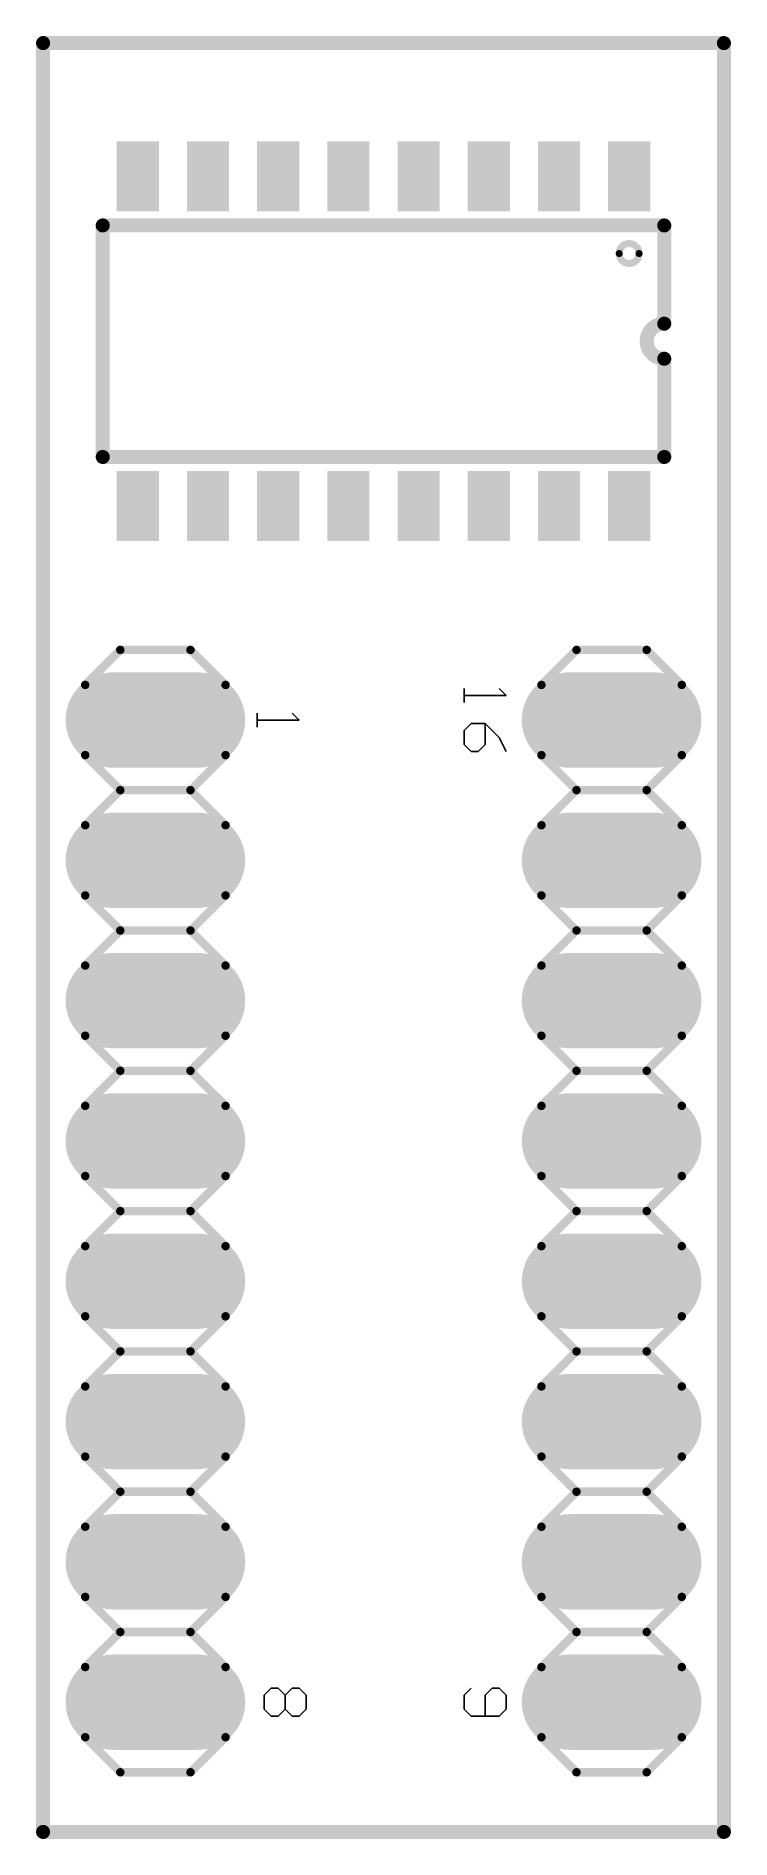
# Model space of a CAD drawing. Header units: millimetres. Extents: x 49.99 to 50.49, y 49.99 to 51.28.
import ezdxf

# ---------------------------------------------------------------- set-up
doc = ezdxf.new("R2010")
doc.units = ezdxf.units.MM
doc.header["$MEASUREMENT"] = 0
for name, color, linetype in [('BottomLayer', 5, 'Continuous'), ('BottomSolder', 6, 'Continuous'), ('Mechanical16', 56, 'Continuous'), ('MultiLayer', 9, 'Continuous'), ('PadHoleLayer', 156, 'Continuous'), ('TopLayer', 1, 'Continuous'), ('TopOverlay', 2, 'Continuous'), ('TopSolder', 216, 'Continuous')]:
    doc.layers.add(name, color=color, linetype=linetype)

msp = doc.modelspace()

# ---------------------------------------------------------------- linework, layer by layer
at = {"layer": 'BottomLayer', "const_width": 0.06}
for points in [[(50.11, 50.7925), (50.05, 50.7925)], [(50.435, 50.7925), (50.375, 50.7925)], [(50.11, 50.6925), (50.05, 50.6925)], [(50.435, 50.6925), (50.375, 50.6925)], [(50.11, 50.5925), (50.05, 50.5925)], [(50.435, 50.5925), (50.375, 50.5925)], [(50.11, 50.4925), (50.05, 50.4925)], [(50.435, 50.4925), (50.375, 50.4925)], [(50.11, 50.3925), (50.05, 50.3925)], [(50.435, 50.3925), (50.375, 50.3925)], [(50.11, 50.2925), (50.05, 50.2925)], [(50.435, 50.2925), (50.375, 50.2925)], [(50.11, 50.1925), (50.05, 50.1925)], [(50.435, 50.1925), (50.375, 50.1925)], [(50.11, 50.0925), (50.05, 50.0925)], [(50.435, 50.0925), (50.375, 50.0925)]]:
    msp.add_lwpolyline(points, dxfattribs=at)
at = {"layer": 'BottomLayer', "const_width": 0.03}
for points in [[(50.035, 50.7925, 1), (50.065, 50.7925, 1)], [(50.095, 50.7925, 1), (50.125, 50.7925, 1)], [(50.36, 50.7925, 1), (50.39, 50.7925, 1)], [(50.42, 50.7925, 1), (50.45, 50.7925, 1)], [(50.035, 50.6925, 1), (50.065, 50.6925, 1)], [(50.095, 50.6925, 1), (50.125, 50.6925, 1)], [(50.36, 50.6925, 1), (50.39, 50.6925, 1)], [(50.42, 50.6925, 1), (50.45, 50.6925, 1)], [(50.035, 50.5925, 1), (50.065, 50.5925, 1)], [(50.095, 50.5925, 1), (50.125, 50.5925, 1)], [(50.36, 50.5925, 1), (50.39, 50.5925, 1)], [(50.42, 50.5925, 1), (50.45, 50.5925, 1)], [(50.035, 50.4925, 1), (50.065, 50.4925, 1)], [(50.095, 50.4925, 1), (50.125, 50.4925, 1)], [(50.36, 50.4925, 1), (50.39, 50.4925, 1)], [(50.42, 50.4925, 1), (50.45, 50.4925, 1)], [(50.035, 50.3925, 1), (50.065, 50.3925, 1)], [(50.095, 50.3925, 1), (50.125, 50.3925, 1)], [(50.36, 50.3925, 1), (50.39, 50.3925, 1)], [(50.42, 50.3925, 1), (50.45, 50.3925, 1)], [(50.035, 50.2925, 1), (50.065, 50.2925, 1)], [(50.095, 50.2925, 1), (50.125, 50.2925, 1)], [(50.36, 50.2925, 1), (50.39, 50.2925, 1)], [(50.42, 50.2925, 1), (50.45, 50.2925, 1)], [(50.035, 50.1925, 1), (50.065, 50.1925, 1)], [(50.095, 50.1925, 1), (50.125, 50.1925, 1)], [(50.36, 50.1925, 1), (50.39, 50.1925, 1)], [(50.42, 50.1925, 1), (50.45, 50.1925, 1)], [(50.035, 50.0925, 1), (50.065, 50.0925, 1)], [(50.095, 50.0925, 1), (50.125, 50.0925, 1)], [(50.36, 50.0925, 1), (50.39, 50.0925, 1)], [(50.42, 50.0925, 1), (50.45, 50.0925, 1)]]:
    msp.add_lwpolyline(points, format="xyb", close=True, dxfattribs=at)
at = {"layer": 'BottomSolder', "const_width": 0.068}
for points in [[(50.11, 50.7925), (50.05, 50.7925)], [(50.435, 50.7925), (50.375, 50.7925)], [(50.11, 50.6925), (50.05, 50.6925)], [(50.435, 50.6925), (50.375, 50.6925)], [(50.11, 50.5925), (50.05, 50.5925)], [(50.435, 50.5925), (50.375, 50.5925)], [(50.11, 50.4925), (50.05, 50.4925)], [(50.435, 50.4925), (50.375, 50.4925)], [(50.11, 50.3925), (50.05, 50.3925)], [(50.435, 50.3925), (50.375, 50.3925)], [(50.11, 50.2925), (50.05, 50.2925)], [(50.435, 50.2925), (50.375, 50.2925)], [(50.11, 50.1925), (50.05, 50.1925)], [(50.435, 50.1925), (50.375, 50.1925)], [(50.11, 50.0925), (50.05, 50.0925)], [(50.435, 50.0925), (50.375, 50.0925)]]:
    msp.add_lwpolyline(points, dxfattribs=at)
at = {"layer": 'BottomSolder', "const_width": 0.034}
for points in [[(50.033, 50.7925, 1), (50.067, 50.7925, 1)], [(50.093, 50.7925, 1), (50.127, 50.7925, 1)], [(50.358, 50.7925, 1), (50.392, 50.7925, 1)], [(50.418, 50.7925, 1), (50.452, 50.7925, 1)], [(50.033, 50.6925, 1), (50.067, 50.6925, 1)], [(50.093, 50.6925, 1), (50.127, 50.6925, 1)], [(50.358, 50.6925, 1), (50.392, 50.6925, 1)], [(50.418, 50.6925, 1), (50.452, 50.6925, 1)], [(50.033, 50.5925, 1), (50.067, 50.5925, 1)], [(50.093, 50.5925, 1), (50.127, 50.5925, 1)], [(50.358, 50.5925, 1), (50.392, 50.5925, 1)], [(50.418, 50.5925, 1), (50.452, 50.5925, 1)], [(50.033, 50.4925, 1), (50.067, 50.4925, 1)], [(50.093, 50.4925, 1), (50.127, 50.4925, 1)], [(50.358, 50.4925, 1), (50.392, 50.4925, 1)], [(50.418, 50.4925, 1), (50.452, 50.4925, 1)], [(50.033, 50.3925, 1), (50.067, 50.3925, 1)], [(50.093, 50.3925, 1), (50.127, 50.3925, 1)], [(50.358, 50.3925, 1), (50.392, 50.3925, 1)], [(50.418, 50.3925, 1), (50.452, 50.3925, 1)], [(50.033, 50.2925, 1), (50.067, 50.2925, 1)], [(50.093, 50.2925, 1), (50.127, 50.2925, 1)], [(50.358, 50.2925, 1), (50.392, 50.2925, 1)], [(50.418, 50.2925, 1), (50.452, 50.2925, 1)], [(50.033, 50.1925, 1), (50.067, 50.1925, 1)], [(50.093, 50.1925, 1), (50.127, 50.1925, 1)], [(50.358, 50.1925, 1), (50.392, 50.1925, 1)], [(50.418, 50.1925, 1), (50.452, 50.1925, 1)], [(50.033, 50.0925, 1), (50.067, 50.0925, 1)], [(50.093, 50.0925, 1), (50.127, 50.0925, 1)], [(50.358, 50.0925, 1), (50.392, 50.0925, 1)], [(50.418, 50.0925, 1), (50.452, 50.0925, 1)]]:
    msp.add_lwpolyline(points, format="xyb", close=True, dxfattribs=at)
at = {"layer": 'Mechanical16'}
for points in [[(50.07, 50.8025), (50.07, 50.7825), (50.09, 50.8025), (50.09, 50.7825)], [(50.395, 50.8025), (50.395, 50.7825), (50.415, 50.8025), (50.415, 50.7825)], [(50.07, 50.7025), (50.07, 50.6825), (50.09, 50.7025), (50.09, 50.6825)], [(50.395, 50.7025), (50.395, 50.6825), (50.415, 50.7025), (50.415, 50.6825)], [(50.07, 50.6025), (50.07, 50.5825), (50.09, 50.6025), (50.09, 50.5825)], [(50.395, 50.6025), (50.395, 50.5825), (50.415, 50.6025), (50.415, 50.5825)], [(50.07, 50.5025), (50.07, 50.4825), (50.09, 50.5025), (50.09, 50.4825)], [(50.395, 50.5025), (50.395, 50.4825), (50.415, 50.5025), (50.415, 50.4825)], [(50.07, 50.4025), (50.07, 50.3825), (50.09, 50.4025), (50.09, 50.3825)], [(50.395, 50.4025), (50.395, 50.3825), (50.415, 50.4025), (50.415, 50.3825)], [(50.07, 50.3025), (50.07, 50.2825), (50.09, 50.3025), (50.09, 50.2825)], [(50.395, 50.3025), (50.395, 50.2825), (50.415, 50.3025), (50.415, 50.2825)], [(50.07, 50.2025), (50.07, 50.1825), (50.09, 50.2025), (50.09, 50.1825)], [(50.395, 50.2025), (50.395, 50.1825), (50.415, 50.2025), (50.415, 50.1825)], [(50.07, 50.1025), (50.07, 50.0825), (50.09, 50.1025), (50.09, 50.0825)], [(50.395, 50.1025), (50.395, 50.0825), (50.415, 50.1025), (50.415, 50.0825)]]:
    msp.add_solid(points, dxfattribs=at)
at = {"layer": 'MultiLayer', "const_width": 0.06}
for points in [[(50.11, 50.7925), (50.05, 50.7925)], [(50.435, 50.7925), (50.375, 50.7925)], [(50.11, 50.6925), (50.05, 50.6925)], [(50.435, 50.6925), (50.375, 50.6925)], [(50.11, 50.5925), (50.05, 50.5925)], [(50.435, 50.5925), (50.375, 50.5925)], [(50.11, 50.4925), (50.05, 50.4925)], [(50.435, 50.4925), (50.375, 50.4925)], [(50.11, 50.3925), (50.05, 50.3925)], [(50.435, 50.3925), (50.375, 50.3925)], [(50.11, 50.2925), (50.05, 50.2925)], [(50.435, 50.2925), (50.375, 50.2925)], [(50.11, 50.1925), (50.05, 50.1925)], [(50.435, 50.1925), (50.375, 50.1925)], [(50.11, 50.0925), (50.05, 50.0925)], [(50.435, 50.0925), (50.375, 50.0925)]]:
    msp.add_lwpolyline(points, dxfattribs=at)
at = {"layer": 'MultiLayer', "const_width": 0.03}
for points in [[(50.035, 50.7925, 1), (50.065, 50.7925, 1)], [(50.095, 50.7925, 1), (50.125, 50.7925, 1)], [(50.36, 50.7925, 1), (50.39, 50.7925, 1)], [(50.42, 50.7925, 1), (50.45, 50.7925, 1)], [(50.035, 50.6925, 1), (50.065, 50.6925, 1)], [(50.095, 50.6925, 1), (50.125, 50.6925, 1)], [(50.36, 50.6925, 1), (50.39, 50.6925, 1)], [(50.42, 50.6925, 1), (50.45, 50.6925, 1)], [(50.035, 50.5925, 1), (50.065, 50.5925, 1)], [(50.095, 50.5925, 1), (50.125, 50.5925, 1)], [(50.36, 50.5925, 1), (50.39, 50.5925, 1)], [(50.42, 50.5925, 1), (50.45, 50.5925, 1)], [(50.035, 50.4925, 1), (50.065, 50.4925, 1)], [(50.095, 50.4925, 1), (50.125, 50.4925, 1)], [(50.36, 50.4925, 1), (50.39, 50.4925, 1)], [(50.42, 50.4925, 1), (50.45, 50.4925, 1)], [(50.035, 50.3925, 1), (50.065, 50.3925, 1)], [(50.095, 50.3925, 1), (50.125, 50.3925, 1)], [(50.36, 50.3925, 1), (50.39, 50.3925, 1)], [(50.42, 50.3925, 1), (50.45, 50.3925, 1)], [(50.035, 50.2925, 1), (50.065, 50.2925, 1)], [(50.095, 50.2925, 1), (50.125, 50.2925, 1)], [(50.36, 50.2925, 1), (50.39, 50.2925, 1)], [(50.42, 50.2925, 1), (50.45, 50.2925, 1)], [(50.035, 50.1925, 1), (50.065, 50.1925, 1)], [(50.095, 50.1925, 1), (50.125, 50.1925, 1)], [(50.36, 50.1925, 1), (50.39, 50.1925, 1)], [(50.42, 50.1925, 1), (50.45, 50.1925, 1)], [(50.035, 50.0925, 1), (50.065, 50.0925, 1)], [(50.095, 50.0925, 1), (50.125, 50.0925, 1)], [(50.36, 50.0925, 1), (50.39, 50.0925, 1)], [(50.42, 50.0925, 1), (50.45, 50.0925, 1)]]:
    msp.add_lwpolyline(points, format="xyb", close=True, dxfattribs=at)
at = {"layer": 'PadHoleLayer', "const_width": 0.02}
for points in [[(50.07, 50.7925, 1), (50.09, 50.7925, 1)], [(50.395, 50.7925, 1), (50.415, 50.7925, 1)], [(50.07, 50.6925, 1), (50.09, 50.6925, 1)], [(50.395, 50.6925, 1), (50.415, 50.6925, 1)], [(50.07, 50.5925, 1), (50.09, 50.5925, 1)], [(50.395, 50.5925, 1), (50.415, 50.5925, 1)], [(50.07, 50.4925, 1), (50.09, 50.4925, 1)], [(50.395, 50.4925, 1), (50.415, 50.4925, 1)], [(50.07, 50.3925, 1), (50.09, 50.3925, 1)], [(50.395, 50.3925, 1), (50.415, 50.3925, 1)], [(50.07, 50.2925, 1), (50.09, 50.2925, 1)], [(50.395, 50.2925, 1), (50.415, 50.2925, 1)], [(50.07, 50.1925, 1), (50.09, 50.1925, 1)], [(50.395, 50.1925, 1), (50.415, 50.1925, 1)], [(50.07, 50.0925, 1), (50.09, 50.0925, 1)], [(50.395, 50.0925, 1), (50.415, 50.0925, 1)]]:
    msp.add_lwpolyline(points, format="xyb", close=True, dxfattribs=at)
at = {"layer": 'TopLayer', "const_width": 0.06}
for points in [[(50.11, 50.7925), (50.05, 50.7925)], [(50.435, 50.7925), (50.375, 50.7925)], [(50.11, 50.6925), (50.05, 50.6925)], [(50.435, 50.6925), (50.375, 50.6925)], [(50.11, 50.5925), (50.05, 50.5925)], [(50.435, 50.5925), (50.375, 50.5925)], [(50.11, 50.4925), (50.05, 50.4925)], [(50.435, 50.4925), (50.375, 50.4925)], [(50.11, 50.3925), (50.05, 50.3925)], [(50.435, 50.3925), (50.375, 50.3925)], [(50.11, 50.2925), (50.05, 50.2925)], [(50.435, 50.2925), (50.375, 50.2925)], [(50.11, 50.1925), (50.05, 50.1925)], [(50.435, 50.1925), (50.375, 50.1925)], [(50.11, 50.0925), (50.05, 50.0925)], [(50.435, 50.0925), (50.375, 50.0925)]]:
    msp.add_lwpolyline(points, dxfattribs=at)
at = {"layer": 'TopLayer', "const_width": 0.03}
for points in [[(50.035, 50.7925, 1), (50.065, 50.7925, 1)], [(50.095, 50.7925, 1), (50.125, 50.7925, 1)], [(50.36, 50.7925, 1), (50.39, 50.7925, 1)], [(50.42, 50.7925, 1), (50.45, 50.7925, 1)], [(50.035, 50.6925, 1), (50.065, 50.6925, 1)], [(50.095, 50.6925, 1), (50.125, 50.6925, 1)], [(50.36, 50.6925, 1), (50.39, 50.6925, 1)], [(50.42, 50.6925, 1), (50.45, 50.6925, 1)], [(50.035, 50.5925, 1), (50.065, 50.5925, 1)], [(50.095, 50.5925, 1), (50.125, 50.5925, 1)], [(50.36, 50.5925, 1), (50.39, 50.5925, 1)], [(50.42, 50.5925, 1), (50.45, 50.5925, 1)], [(50.035, 50.4925, 1), (50.065, 50.4925, 1)], [(50.095, 50.4925, 1), (50.125, 50.4925, 1)], [(50.36, 50.4925, 1), (50.39, 50.4925, 1)], [(50.42, 50.4925, 1), (50.45, 50.4925, 1)], [(50.035, 50.3925, 1), (50.065, 50.3925, 1)], [(50.095, 50.3925, 1), (50.125, 50.3925, 1)], [(50.36, 50.3925, 1), (50.39, 50.3925, 1)], [(50.42, 50.3925, 1), (50.45, 50.3925, 1)], [(50.035, 50.2925, 1), (50.065, 50.2925, 1)], [(50.095, 50.2925, 1), (50.125, 50.2925, 1)], [(50.36, 50.2925, 1), (50.39, 50.2925, 1)], [(50.42, 50.2925, 1), (50.45, 50.2925, 1)], [(50.035, 50.1925, 1), (50.065, 50.1925, 1)], [(50.095, 50.1925, 1), (50.125, 50.1925, 1)], [(50.36, 50.1925, 1), (50.39, 50.1925, 1)], [(50.42, 50.1925, 1), (50.45, 50.1925, 1)], [(50.035, 50.0925, 1), (50.065, 50.0925, 1)], [(50.095, 50.0925, 1), (50.125, 50.0925, 1)], [(50.36, 50.0925, 1), (50.39, 50.0925, 1)], [(50.42, 50.0925, 1), (50.45, 50.0925, 1)]]:
    msp.add_lwpolyline(points, format="xyb", close=True, dxfattribs=at)
at = {"layer": 'TopOverlay'}
for p, q in [((50.3, 50.815), (50.3, 50.805)), ((50.3, 50.805), (50.3, 50.81)), ((50.3, 50.81), (50.33, 50.81)), ((50.33, 50.81), (50.325, 50.815)), ((50.1525, 50.7975), (50.1525, 50.7875)), ((50.1825, 50.7925), (50.1775, 50.7975)), ((50.1525, 50.7875), (50.1525, 50.7925)), ((50.1525, 50.7925), (50.1825, 50.7925)), ((50.305, 50.79), (50.3, 50.785)), ((50.3, 50.785), (50.3, 50.775)), ((50.315, 50.79), (50.305, 50.79)), ((50.325, 50.78), (50.315, 50.79)), ((50.315, 50.775), (50.315, 50.79)), ((50.3, 50.775), (50.305, 50.77)), ((50.31, 50.77), (50.315, 50.775)), ((50.33, 50.77), (50.325, 50.78)), ((50.305, 50.77), (50.31, 50.77)), ((50.1575, 50.0975), (50.1625, 50.1025)), ((50.1625, 50.1025), (50.1675, 50.1025)), ((50.1675, 50.1025), (50.1725, 50.0975)), ((50.1725, 50.0975), (50.1775, 50.1025)), ((50.1775, 50.1025), (50.1825, 50.1025)), ((50.1825, 50.1025), (50.1875, 50.0975)), ((50.305, 50.1025), (50.3, 50.0975)), ((50.32, 50.1025), (50.315, 50.0975)), ((50.325, 50.1025), (50.32, 50.1025)), ((50.33, 50.0975), (50.325, 50.1025)), ((50.1575, 50.0875), (50.1575, 50.0975)), ((50.1725, 50.0975), (50.1725, 50.0875)), ((50.1875, 50.0975), (50.1875, 50.0875)), ((50.3, 50.0975), (50.3, 50.0875)), ((50.315, 50.0975), (50.315, 50.0825)), ((50.33, 50.0875), (50.33, 50.0975)), ((50.1625, 50.0825), (50.1575, 50.0875)), ((50.1675, 50.0825), (50.1625, 50.0825)), ((50.1725, 50.0875), (50.1675, 50.0825)), ((50.1775, 50.0825), (50.1725, 50.0875)), ((50.1825, 50.0825), (50.1775, 50.0825)), ((50.1875, 50.0875), (50.1825, 50.0825)), ((50.3, 50.0875), (50.305, 50.0825)), ((50.305, 50.0825), (50.325, 50.0825)), ((50.325, 50.0825), (50.33, 50.0875))]:
    msp.add_line(p, q, dxfattribs=at)
for points, const_width in [([(50, 50), (50, 51.275)], 0.01), ([(50, 51.275), (50.485, 51.275)], 0.01), ([(50.485, 50), (50.485, 51.275)], 0.01), ([(50.0425, 51.145), (50.4425, 51.145)], 0.01), ([(50.0425, 50.98), (50.0425, 51.145)], 0.01), ([(50.4425, 51.075), (50.4425, 51.145)], 0.01), ([(50.4425, 50.98), (50.4425, 51.05)], 0.01), ([(50.0425, 50.98), (50.4425, 50.98)], 0.01), ([(50.03, 50.8175), (50.055, 50.8425)], 0.006), ([(50.055, 50.8425), (50.105, 50.8425)], 0.006), ([(50.105, 50.8425), (50.13, 50.8175)], 0.006), ([(50.355, 50.8175), (50.38, 50.8425)], 0.006), ([(50.38, 50.8425), (50.43, 50.8425)], 0.006), ([(50.43, 50.8425), (50.455, 50.8175)], 0.006), ([(50.03, 50.7675), (50.03, 50.8175)], 0.006), ([(50.13, 50.7675), (50.13, 50.8175)], 0.006), ([(50.355, 50.7675), (50.355, 50.8175)], 0.006), ([(50.455, 50.7675), (50.455, 50.8175)], 0.006), ([(50.03, 50.7675), (50.055, 50.7425)], 0.006), ([(50.105, 50.7425), (50.13, 50.7675)], 0.006), ([(50.355, 50.7675), (50.38, 50.7425)], 0.006), ([(50.43, 50.7425), (50.455, 50.7675)], 0.006), ([(50.03, 50.7175), (50.055, 50.7425)], 0.006), ([(50.055, 50.7425), (50.105, 50.7425)], 0.006), ([(50.105, 50.7425), (50.13, 50.7175)], 0.006), ([(50.355, 50.7175), (50.38, 50.7425)], 0.006), ([(50.38, 50.7425), (50.43, 50.7425)], 0.006), ([(50.43, 50.7425), (50.455, 50.7175)], 0.006), ([(50.03, 50.6675), (50.03, 50.7175)], 0.006), ([(50.13, 50.6675), (50.13, 50.7175)], 0.006), ([(50.355, 50.6675), (50.355, 50.7175)], 0.006), ([(50.455, 50.6675), (50.455, 50.7175)], 0.006), ([(50.03, 50.6675), (50.055, 50.6425)], 0.006), ([(50.105, 50.6425), (50.13, 50.6675)], 0.006), ([(50.355, 50.6675), (50.38, 50.6425)], 0.006), ([(50.43, 50.6425), (50.455, 50.6675)], 0.006), ([(50.03, 50.6175), (50.055, 50.6425)], 0.006), ([(50.055, 50.6425), (50.105, 50.6425)], 0.006), ([(50.105, 50.6425), (50.13, 50.6175)], 0.006), ([(50.355, 50.6175), (50.38, 50.6425)], 0.006), ([(50.38, 50.6425), (50.43, 50.6425)], 0.006), ([(50.43, 50.6425), (50.455, 50.6175)], 0.006), ([(50.03, 50.5675), (50.03, 50.6175)], 0.006), ([(50.13, 50.5675), (50.13, 50.6175)], 0.006), ([(50.355, 50.5675), (50.355, 50.6175)], 0.006), ([(50.455, 50.5675), (50.455, 50.6175)], 0.006), ([(50.03, 50.5675), (50.055, 50.5425)], 0.006), ([(50.105, 50.5425), (50.13, 50.5675)], 0.006), ([(50.355, 50.5675), (50.38, 50.5425)], 0.006), ([(50.43, 50.5425), (50.455, 50.5675)], 0.006), ([(50.03, 50.5175), (50.055, 50.5425)], 0.006), ([(50.055, 50.5425), (50.105, 50.5425)], 0.006), ([(50.105, 50.5425), (50.13, 50.5175)], 0.006), ([(50.355, 50.5175), (50.38, 50.5425)], 0.006), ([(50.38, 50.5425), (50.43, 50.5425)], 0.006), ([(50.43, 50.5425), (50.455, 50.5175)], 0.006), ([(50.03, 50.4675), (50.03, 50.5175)], 0.006), ([(50.13, 50.4675), (50.13, 50.5175)], 0.006), ([(50.355, 50.4675), (50.355, 50.5175)], 0.006), ([(50.455, 50.4675), (50.455, 50.5175)], 0.006), ([(50.03, 50.4675), (50.055, 50.4425)], 0.006), ([(50.105, 50.4425), (50.13, 50.4675)], 0.006), ([(50.355, 50.4675), (50.38, 50.4425)], 0.006), ([(50.43, 50.4425), (50.455, 50.4675)], 0.006), ([(50.03, 50.4175), (50.055, 50.4425)], 0.006), ([(50.055, 50.4425), (50.105, 50.4425)], 0.006), ([(50.105, 50.4425), (50.13, 50.4175)], 0.006), ([(50.355, 50.4175), (50.38, 50.4425)], 0.006), ([(50.38, 50.4425), (50.43, 50.4425)], 0.006), ([(50.43, 50.4425), (50.455, 50.4175)], 0.006), ([(50.03, 50.3675), (50.03, 50.4175)], 0.006), ([(50.13, 50.3675), (50.13, 50.4175)], 0.006), ([(50.355, 50.3675), (50.355, 50.4175)], 0.006), ([(50.455, 50.3675), (50.455, 50.4175)], 0.006), ([(50.03, 50.3675), (50.055, 50.3425)], 0.006), ([(50.105, 50.3425), (50.13, 50.3675)], 0.006), ([(50.355, 50.3675), (50.38, 50.3425)], 0.006), ([(50.43, 50.3425), (50.455, 50.3675)], 0.006), ([(50.03, 50.3175), (50.055, 50.3425)], 0.006), ([(50.055, 50.3425), (50.105, 50.3425)], 0.006), ([(50.105, 50.3425), (50.13, 50.3175)], 0.006), ([(50.355, 50.3175), (50.38, 50.3425)], 0.006), ([(50.38, 50.3425), (50.43, 50.3425)], 0.006), ([(50.43, 50.3425), (50.455, 50.3175)], 0.006), ([(50.03, 50.2675), (50.03, 50.3175)], 0.006), ([(50.13, 50.2675), (50.13, 50.3175)], 0.006), ([(50.355, 50.2675), (50.355, 50.3175)], 0.006), ([(50.455, 50.2675), (50.455, 50.3175)], 0.006), ([(50.03, 50.2675), (50.055, 50.2425)], 0.006), ([(50.105, 50.2425), (50.13, 50.2675)], 0.006), ([(50.355, 50.2675), (50.38, 50.2425)], 0.006), ([(50.43, 50.2425), (50.455, 50.2675)], 0.006), ([(50.03, 50.2175), (50.055, 50.2425)], 0.006), ([(50.055, 50.2425), (50.105, 50.2425)], 0.006), ([(50.105, 50.2425), (50.13, 50.2175)], 0.006), ([(50.355, 50.2175), (50.38, 50.2425)], 0.006), ([(50.38, 50.2425), (50.43, 50.2425)], 0.006), ([(50.43, 50.2425), (50.455, 50.2175)], 0.006), ([(50.03, 50.1675), (50.03, 50.2175)], 0.006), ([(50.13, 50.1675), (50.13, 50.2175)], 0.006), ([(50.355, 50.1675), (50.355, 50.2175)], 0.006), ([(50.455, 50.1675), (50.455, 50.2175)], 0.006), ([(50.03, 50.1675), (50.055, 50.1425)], 0.006), ([(50.105, 50.1425), (50.13, 50.1675)], 0.006), ([(50.355, 50.1675), (50.38, 50.1425)], 0.006), ([(50.43, 50.1425), (50.455, 50.1675)], 0.006), ([(50.03, 50.1175), (50.055, 50.1425)], 0.006), ([(50.055, 50.1425), (50.105, 50.1425)], 0.006), ([(50.105, 50.1425), (50.13, 50.1175)], 0.006), ([(50.355, 50.1175), (50.38, 50.1425)], 0.006), ([(50.38, 50.1425), (50.43, 50.1425)], 0.006), ([(50.43, 50.1425), (50.455, 50.1175)], 0.006), ([(50.03, 50.0675), (50.03, 50.1175)], 0.006), ([(50.13, 50.0675), (50.13, 50.1175)], 0.006), ([(50.355, 50.0675), (50.355, 50.1175)], 0.006), ([(50.455, 50.0675), (50.455, 50.1175)], 0.006), ([(50.03, 50.0675), (50.055, 50.0425)], 0.006), ([(50.105, 50.0425), (50.13, 50.0675)], 0.006), ([(50.355, 50.0675), (50.38, 50.0425)], 0.006), ([(50.43, 50.0425), (50.455, 50.0675)], 0.006), ([(50.055, 50.0425), (50.105, 50.0425)], 0.006), ([(50.38, 50.0425), (50.43, 50.0425)], 0.006), ([(50, 50), (50.485, 50)], 0.01)]:
    msp.add_lwpolyline(points, dxfattribs=dict(at, const_width=const_width))
for points, const_width in [([(49.9975, 51.275, 1), (50.0025, 51.275, 1)], 0.005), ([(49.9975, 51.275, 1), (50.0025, 51.275, 1)], 0.005), ([(50.4825, 51.275, 1), (50.4875, 51.275, 1)], 0.005), ([(50.4825, 51.275, 1), (50.4875, 51.275, 1)], 0.005), ([(50.04, 51.145, 1), (50.045, 51.145, 1)], 0.005), ([(50.04, 51.145, 1), (50.045, 51.145, 1)], 0.005), ([(50.44, 51.145, 1), (50.445, 51.145, 1)], 0.005), ([(50.44, 51.145, 1), (50.445, 51.145, 1)], 0.005), ([(50.4246, 51.125, 1), (50.4104, 51.125, 1)], 0.005), ([(50.4092, 51.125, 1), (50.4117, 51.125, 1)], 0.0025), ([(50.4233, 51.125, 1), (50.4258, 51.125, 1)], 0.0025), ([(50.44, 51.075, 1), (50.445, 51.075, 1)], 0.005), ([(50.44, 51.075, 1), (50.445, 51.075, 1)], 0.005), ([(50.44, 51.05, 1), (50.445, 51.05, 1)], 0.005), ([(50.44, 51.05, 1), (50.445, 51.05, 1)], 0.005), ([(50.04, 50.98, 1), (50.045, 50.98, 1)], 0.005), ([(50.04, 50.98, 1), (50.045, 50.98, 1)], 0.005), ([(50.44, 50.98, 1), (50.445, 50.98, 1)], 0.005), ([(50.44, 50.98, 1), (50.445, 50.98, 1)], 0.005), ([(50.0535, 50.8425, 1), (50.0565, 50.8425, 1)], 0.003), ([(50.0535, 50.8425, 1), (50.0565, 50.8425, 1)], 0.003), ([(50.1035, 50.8425, 1), (50.1065, 50.8425, 1)], 0.003), ([(50.1035, 50.8425, 1), (50.1065, 50.8425, 1)], 0.003), ([(50.3785, 50.8425, 1), (50.3815, 50.8425, 1)], 0.003), ([(50.3785, 50.8425, 1), (50.3815, 50.8425, 1)], 0.003), ([(50.4285, 50.8425, 1), (50.4315, 50.8425, 1)], 0.003), ([(50.4285, 50.8425, 1), (50.4315, 50.8425, 1)], 0.003), ([(50.0285, 50.8175, 1), (50.0315, 50.8175, 1)], 0.003), ([(50.0285, 50.8175, 1), (50.0315, 50.8175, 1)], 0.003), ([(50.1285, 50.8175, 1), (50.1315, 50.8175, 1)], 0.003), ([(50.1285, 50.8175, 1), (50.1315, 50.8175, 1)], 0.003), ([(50.3535, 50.8175, 1), (50.3565, 50.8175, 1)], 0.003), ([(50.3535, 50.8175, 1), (50.3565, 50.8175, 1)], 0.003), ([(50.4535, 50.8175, 1), (50.4565, 50.8175, 1)], 0.003), ([(50.4535, 50.8175, 1), (50.4565, 50.8175, 1)], 0.003), ([(50.0285, 50.7675, 1), (50.0315, 50.7675, 1)], 0.003), ([(50.0285, 50.7675, 1), (50.0315, 50.7675, 1)], 0.003), ([(50.1285, 50.7675, 1), (50.1315, 50.7675, 1)], 0.003), ([(50.1285, 50.7675, 1), (50.1315, 50.7675, 1)], 0.003), ([(50.3535, 50.7675, 1), (50.3565, 50.7675, 1)], 0.003), ([(50.3535, 50.7675, 1), (50.3565, 50.7675, 1)], 0.003), ([(50.4535, 50.7675, 1), (50.4565, 50.7675, 1)], 0.003), ([(50.4535, 50.7675, 1), (50.4565, 50.7675, 1)], 0.003), ([(50.0535, 50.7425, 1), (50.0565, 50.7425, 1)], 0.003), ([(50.0535, 50.7425, 1), (50.0565, 50.7425, 1)], 0.003), ([(50.0535, 50.7425, 1), (50.0565, 50.7425, 1)], 0.003), ([(50.1035, 50.7425, 1), (50.1065, 50.7425, 1)], 0.003), ([(50.1035, 50.7425, 1), (50.1065, 50.7425, 1)], 0.003), ([(50.1035, 50.7425, 1), (50.1065, 50.7425, 1)], 0.003), ([(50.3785, 50.7425, 1), (50.3815, 50.7425, 1)], 0.003), ([(50.3785, 50.7425, 1), (50.3815, 50.7425, 1)], 0.003), ([(50.3785, 50.7425, 1), (50.3815, 50.7425, 1)], 0.003), ([(50.4285, 50.7425, 1), (50.4315, 50.7425, 1)], 0.003), ([(50.4285, 50.7425, 1), (50.4315, 50.7425, 1)], 0.003), ([(50.4285, 50.7425, 1), (50.4315, 50.7425, 1)], 0.003), ([(50.0285, 50.7175, 1), (50.0315, 50.7175, 1)], 0.003), ([(50.0285, 50.7175, 1), (50.0315, 50.7175, 1)], 0.003), ([(50.1285, 50.7175, 1), (50.1315, 50.7175, 1)], 0.003), ([(50.1285, 50.7175, 1), (50.1315, 50.7175, 1)], 0.003), ([(50.3535, 50.7175, 1), (50.3565, 50.7175, 1)], 0.003), ([(50.3535, 50.7175, 1), (50.3565, 50.7175, 1)], 0.003), ([(50.4535, 50.7175, 1), (50.4565, 50.7175, 1)], 0.003), ([(50.4535, 50.7175, 1), (50.4565, 50.7175, 1)], 0.003), ([(50.0285, 50.6675, 1), (50.0315, 50.6675, 1)], 0.003), ([(50.0285, 50.6675, 1), (50.0315, 50.6675, 1)], 0.003), ([(50.1285, 50.6675, 1), (50.1315, 50.6675, 1)], 0.003), ([(50.1285, 50.6675, 1), (50.1315, 50.6675, 1)], 0.003), ([(50.3535, 50.6675, 1), (50.3565, 50.6675, 1)], 0.003), ([(50.3535, 50.6675, 1), (50.3565, 50.6675, 1)], 0.003), ([(50.4535, 50.6675, 1), (50.4565, 50.6675, 1)], 0.003), ([(50.4535, 50.6675, 1), (50.4565, 50.6675, 1)], 0.003), ([(50.0535, 50.6425, 1), (50.0565, 50.6425, 1)], 0.003), ([(50.0535, 50.6425, 1), (50.0565, 50.6425, 1)], 0.003), ([(50.0535, 50.6425, 1), (50.0565, 50.6425, 1)], 0.003), ([(50.1035, 50.6425, 1), (50.1065, 50.6425, 1)], 0.003), ([(50.1035, 50.6425, 1), (50.1065, 50.6425, 1)], 0.003), ([(50.1035, 50.6425, 1), (50.1065, 50.6425, 1)], 0.003), ([(50.3785, 50.6425, 1), (50.3815, 50.6425, 1)], 0.003), ([(50.3785, 50.6425, 1), (50.3815, 50.6425, 1)], 0.003), ([(50.3785, 50.6425, 1), (50.3815, 50.6425, 1)], 0.003), ([(50.4285, 50.6425, 1), (50.4315, 50.6425, 1)], 0.003), ([(50.4285, 50.6425, 1), (50.4315, 50.6425, 1)], 0.003), ([(50.4285, 50.6425, 1), (50.4315, 50.6425, 1)], 0.003), ([(50.0285, 50.6175, 1), (50.0315, 50.6175, 1)], 0.003), ([(50.0285, 50.6175, 1), (50.0315, 50.6175, 1)], 0.003), ([(50.1285, 50.6175, 1), (50.1315, 50.6175, 1)], 0.003), ([(50.1285, 50.6175, 1), (50.1315, 50.6175, 1)], 0.003), ([(50.3535, 50.6175, 1), (50.3565, 50.6175, 1)], 0.003), ([(50.3535, 50.6175, 1), (50.3565, 50.6175, 1)], 0.003), ([(50.4535, 50.6175, 1), (50.4565, 50.6175, 1)], 0.003), ([(50.4535, 50.6175, 1), (50.4565, 50.6175, 1)], 0.003), ([(50.0285, 50.5675, 1), (50.0315, 50.5675, 1)], 0.003), ([(50.0285, 50.5675, 1), (50.0315, 50.5675, 1)], 0.003), ([(50.1285, 50.5675, 1), (50.1315, 50.5675, 1)], 0.003), ([(50.1285, 50.5675, 1), (50.1315, 50.5675, 1)], 0.003), ([(50.3535, 50.5675, 1), (50.3565, 50.5675, 1)], 0.003), ([(50.3535, 50.5675, 1), (50.3565, 50.5675, 1)], 0.003), ([(50.4535, 50.5675, 1), (50.4565, 50.5675, 1)], 0.003), ([(50.4535, 50.5675, 1), (50.4565, 50.5675, 1)], 0.003), ([(50.0535, 50.5425, 1), (50.0565, 50.5425, 1)], 0.003), ([(50.0535, 50.5425, 1), (50.0565, 50.5425, 1)], 0.003), ([(50.0535, 50.5425, 1), (50.0565, 50.5425, 1)], 0.003), ([(50.1035, 50.5425, 1), (50.1065, 50.5425, 1)], 0.003), ([(50.1035, 50.5425, 1), (50.1065, 50.5425, 1)], 0.003), ([(50.1035, 50.5425, 1), (50.1065, 50.5425, 1)], 0.003), ([(50.3785, 50.5425, 1), (50.3815, 50.5425, 1)], 0.003), ([(50.3785, 50.5425, 1), (50.3815, 50.5425, 1)], 0.003), ([(50.3785, 50.5425, 1), (50.3815, 50.5425, 1)], 0.003), ([(50.4285, 50.5425, 1), (50.4315, 50.5425, 1)], 0.003), ([(50.4285, 50.5425, 1), (50.4315, 50.5425, 1)], 0.003), ([(50.4285, 50.5425, 1), (50.4315, 50.5425, 1)], 0.003), ([(50.0285, 50.5175, 1), (50.0315, 50.5175, 1)], 0.003), ([(50.0285, 50.5175, 1), (50.0315, 50.5175, 1)], 0.003), ([(50.1285, 50.5175, 1), (50.1315, 50.5175, 1)], 0.003), ([(50.1285, 50.5175, 1), (50.1315, 50.5175, 1)], 0.003), ([(50.3535, 50.5175, 1), (50.3565, 50.5175, 1)], 0.003), ([(50.3535, 50.5175, 1), (50.3565, 50.5175, 1)], 0.003), ([(50.4535, 50.5175, 1), (50.4565, 50.5175, 1)], 0.003), ([(50.4535, 50.5175, 1), (50.4565, 50.5175, 1)], 0.003), ([(50.0285, 50.4675, 1), (50.0315, 50.4675, 1)], 0.003), ([(50.0285, 50.4675, 1), (50.0315, 50.4675, 1)], 0.003), ([(50.1285, 50.4675, 1), (50.1315, 50.4675, 1)], 0.003), ([(50.1285, 50.4675, 1), (50.1315, 50.4675, 1)], 0.003), ([(50.3535, 50.4675, 1), (50.3565, 50.4675, 1)], 0.003), ([(50.3535, 50.4675, 1), (50.3565, 50.4675, 1)], 0.003), ([(50.4535, 50.4675, 1), (50.4565, 50.4675, 1)], 0.003), ([(50.4535, 50.4675, 1), (50.4565, 50.4675, 1)], 0.003), ([(50.0535, 50.4425, 1), (50.0565, 50.4425, 1)], 0.003), ([(50.0535, 50.4425, 1), (50.0565, 50.4425, 1)], 0.003), ([(50.0535, 50.4425, 1), (50.0565, 50.4425, 1)], 0.003), ([(50.1035, 50.4425, 1), (50.1065, 50.4425, 1)], 0.003), ([(50.1035, 50.4425, 1), (50.1065, 50.4425, 1)], 0.003), ([(50.1035, 50.4425, 1), (50.1065, 50.4425, 1)], 0.003), ([(50.3785, 50.4425, 1), (50.3815, 50.4425, 1)], 0.003), ([(50.3785, 50.4425, 1), (50.3815, 50.4425, 1)], 0.003), ([(50.3785, 50.4425, 1), (50.3815, 50.4425, 1)], 0.003), ([(50.4285, 50.4425, 1), (50.4315, 50.4425, 1)], 0.003), ([(50.4285, 50.4425, 1), (50.4315, 50.4425, 1)], 0.003), ([(50.4285, 50.4425, 1), (50.4315, 50.4425, 1)], 0.003), ([(50.0285, 50.4175, 1), (50.0315, 50.4175, 1)], 0.003), ([(50.0285, 50.4175, 1), (50.0315, 50.4175, 1)], 0.003), ([(50.1285, 50.4175, 1), (50.1315, 50.4175, 1)], 0.003), ([(50.1285, 50.4175, 1), (50.1315, 50.4175, 1)], 0.003), ([(50.3535, 50.4175, 1), (50.3565, 50.4175, 1)], 0.003), ([(50.3535, 50.4175, 1), (50.3565, 50.4175, 1)], 0.003), ([(50.4535, 50.4175, 1), (50.4565, 50.4175, 1)], 0.003), ([(50.4535, 50.4175, 1), (50.4565, 50.4175, 1)], 0.003), ([(50.0285, 50.3675, 1), (50.0315, 50.3675, 1)], 0.003), ([(50.0285, 50.3675, 1), (50.0315, 50.3675, 1)], 0.003), ([(50.1285, 50.3675, 1), (50.1315, 50.3675, 1)], 0.003), ([(50.1285, 50.3675, 1), (50.1315, 50.3675, 1)], 0.003), ([(50.3535, 50.3675, 1), (50.3565, 50.3675, 1)], 0.003), ([(50.3535, 50.3675, 1), (50.3565, 50.3675, 1)], 0.003), ([(50.4535, 50.3675, 1), (50.4565, 50.3675, 1)], 0.003), ([(50.4535, 50.3675, 1), (50.4565, 50.3675, 1)], 0.003), ([(50.0535, 50.3425, 1), (50.0565, 50.3425, 1)], 0.003), ([(50.0535, 50.3425, 1), (50.0565, 50.3425, 1)], 0.003), ([(50.0535, 50.3425, 1), (50.0565, 50.3425, 1)], 0.003), ([(50.1035, 50.3425, 1), (50.1065, 50.3425, 1)], 0.003), ([(50.1035, 50.3425, 1), (50.1065, 50.3425, 1)], 0.003), ([(50.1035, 50.3425, 1), (50.1065, 50.3425, 1)], 0.003), ([(50.3785, 50.3425, 1), (50.3815, 50.3425, 1)], 0.003), ([(50.3785, 50.3425, 1), (50.3815, 50.3425, 1)], 0.003), ([(50.3785, 50.3425, 1), (50.3815, 50.3425, 1)], 0.003), ([(50.4285, 50.3425, 1), (50.4315, 50.3425, 1)], 0.003), ([(50.4285, 50.3425, 1), (50.4315, 50.3425, 1)], 0.003), ([(50.4285, 50.3425, 1), (50.4315, 50.3425, 1)], 0.003), ([(50.0285, 50.3175, 1), (50.0315, 50.3175, 1)], 0.003), ([(50.0285, 50.3175, 1), (50.0315, 50.3175, 1)], 0.003), ([(50.1285, 50.3175, 1), (50.1315, 50.3175, 1)], 0.003), ([(50.1285, 50.3175, 1), (50.1315, 50.3175, 1)], 0.003), ([(50.3535, 50.3175, 1), (50.3565, 50.3175, 1)], 0.003), ([(50.3535, 50.3175, 1), (50.3565, 50.3175, 1)], 0.003), ([(50.4535, 50.3175, 1), (50.4565, 50.3175, 1)], 0.003), ([(50.4535, 50.3175, 1), (50.4565, 50.3175, 1)], 0.003), ([(50.0285, 50.2675, 1), (50.0315, 50.2675, 1)], 0.003), ([(50.0285, 50.2675, 1), (50.0315, 50.2675, 1)], 0.003), ([(50.1285, 50.2675, 1), (50.1315, 50.2675, 1)], 0.003), ([(50.1285, 50.2675, 1), (50.1315, 50.2675, 1)], 0.003), ([(50.3535, 50.2675, 1), (50.3565, 50.2675, 1)], 0.003), ([(50.3535, 50.2675, 1), (50.3565, 50.2675, 1)], 0.003), ([(50.4535, 50.2675, 1), (50.4565, 50.2675, 1)], 0.003), ([(50.4535, 50.2675, 1), (50.4565, 50.2675, 1)], 0.003), ([(50.0535, 50.2425, 1), (50.0565, 50.2425, 1)], 0.003), ([(50.0535, 50.2425, 1), (50.0565, 50.2425, 1)], 0.003), ([(50.0535, 50.2425, 1), (50.0565, 50.2425, 1)], 0.003), ([(50.1035, 50.2425, 1), (50.1065, 50.2425, 1)], 0.003), ([(50.1035, 50.2425, 1), (50.1065, 50.2425, 1)], 0.003), ([(50.1035, 50.2425, 1), (50.1065, 50.2425, 1)], 0.003), ([(50.3785, 50.2425, 1), (50.3815, 50.2425, 1)], 0.003), ([(50.3785, 50.2425, 1), (50.3815, 50.2425, 1)], 0.003), ([(50.3785, 50.2425, 1), (50.3815, 50.2425, 1)], 0.003), ([(50.4285, 50.2425, 1), (50.4315, 50.2425, 1)], 0.003), ([(50.4285, 50.2425, 1), (50.4315, 50.2425, 1)], 0.003), ([(50.4285, 50.2425, 1), (50.4315, 50.2425, 1)], 0.003), ([(50.0285, 50.2175, 1), (50.0315, 50.2175, 1)], 0.003), ([(50.0285, 50.2175, 1), (50.0315, 50.2175, 1)], 0.003), ([(50.1285, 50.2175, 1), (50.1315, 50.2175, 1)], 0.003), ([(50.1285, 50.2175, 1), (50.1315, 50.2175, 1)], 0.003), ([(50.3535, 50.2175, 1), (50.3565, 50.2175, 1)], 0.003), ([(50.3535, 50.2175, 1), (50.3565, 50.2175, 1)], 0.003), ([(50.4535, 50.2175, 1), (50.4565, 50.2175, 1)], 0.003), ([(50.4535, 50.2175, 1), (50.4565, 50.2175, 1)], 0.003), ([(50.0285, 50.1675, 1), (50.0315, 50.1675, 1)], 0.003), ([(50.0285, 50.1675, 1), (50.0315, 50.1675, 1)], 0.003), ([(50.1285, 50.1675, 1), (50.1315, 50.1675, 1)], 0.003), ([(50.1285, 50.1675, 1), (50.1315, 50.1675, 1)], 0.003), ([(50.3535, 50.1675, 1), (50.3565, 50.1675, 1)], 0.003), ([(50.3535, 50.1675, 1), (50.3565, 50.1675, 1)], 0.003), ([(50.4535, 50.1675, 1), (50.4565, 50.1675, 1)], 0.003), ([(50.4535, 50.1675, 1), (50.4565, 50.1675, 1)], 0.003), ([(50.0535, 50.1425, 1), (50.0565, 50.1425, 1)], 0.003), ([(50.0535, 50.1425, 1), (50.0565, 50.1425, 1)], 0.003), ([(50.0535, 50.1425, 1), (50.0565, 50.1425, 1)], 0.003), ([(50.1035, 50.1425, 1), (50.1065, 50.1425, 1)], 0.003), ([(50.1035, 50.1425, 1), (50.1065, 50.1425, 1)], 0.003), ([(50.1035, 50.1425, 1), (50.1065, 50.1425, 1)], 0.003), ([(50.3785, 50.1425, 1), (50.3815, 50.1425, 1)], 0.003), ([(50.3785, 50.1425, 1), (50.3815, 50.1425, 1)], 0.003), ([(50.3785, 50.1425, 1), (50.3815, 50.1425, 1)], 0.003), ([(50.4285, 50.1425, 1), (50.4315, 50.1425, 1)], 0.003), ([(50.4285, 50.1425, 1), (50.4315, 50.1425, 1)], 0.003), ([(50.4285, 50.1425, 1), (50.4315, 50.1425, 1)], 0.003), ([(50.0285, 50.1175, 1), (50.0315, 50.1175, 1)], 0.003), ([(50.0285, 50.1175, 1), (50.0315, 50.1175, 1)], 0.003), ([(50.1285, 50.1175, 1), (50.1315, 50.1175, 1)], 0.003), ([(50.1285, 50.1175, 1), (50.1315, 50.1175, 1)], 0.003), ([(50.3535, 50.1175, 1), (50.3565, 50.1175, 1)], 0.003), ([(50.3535, 50.1175, 1), (50.3565, 50.1175, 1)], 0.003), ([(50.4535, 50.1175, 1), (50.4565, 50.1175, 1)], 0.003), ([(50.4535, 50.1175, 1), (50.4565, 50.1175, 1)], 0.003), ([(50.0285, 50.0675, 1), (50.0315, 50.0675, 1)], 0.003), ([(50.0285, 50.0675, 1), (50.0315, 50.0675, 1)], 0.003), ([(50.1285, 50.0675, 1), (50.1315, 50.0675, 1)], 0.003), ([(50.1285, 50.0675, 1), (50.1315, 50.0675, 1)], 0.003), ([(50.3535, 50.0675, 1), (50.3565, 50.0675, 1)], 0.003), ([(50.3535, 50.0675, 1), (50.3565, 50.0675, 1)], 0.003), ([(50.4535, 50.0675, 1), (50.4565, 50.0675, 1)], 0.003), ([(50.4535, 50.0675, 1), (50.4565, 50.0675, 1)], 0.003), ([(50.0535, 50.0425, 1), (50.0565, 50.0425, 1)], 0.003), ([(50.0535, 50.0425, 1), (50.0565, 50.0425, 1)], 0.003), ([(50.1035, 50.0425, 1), (50.1065, 50.0425, 1)], 0.003), ([(50.1035, 50.0425, 1), (50.1065, 50.0425, 1)], 0.003), ([(50.3785, 50.0425, 1), (50.3815, 50.0425, 1)], 0.003), ([(50.3785, 50.0425, 1), (50.3815, 50.0425, 1)], 0.003), ([(50.4285, 50.0425, 1), (50.4315, 50.0425, 1)], 0.003), ([(50.4285, 50.0425, 1), (50.4315, 50.0425, 1)], 0.003), ([(49.9975, 50, 1), (50.0025, 50, 1)], 0.005), ([(49.9975, 50, 1), (50.0025, 50, 1)], 0.005), ([(50.4825, 50, 1), (50.4875, 50, 1)], 0.005), ([(50.4825, 50, 1), (50.4875, 50, 1)], 0.005)]:
    msp.add_lwpolyline(points, format="xyb", close=True, dxfattribs=dict(at, const_width=const_width))
at = {"layer": 'TopOverlay', "const_width": 0.01}
msp.add_lwpolyline([(50.4425, 51.05, -1), (50.4425, 51.075)], format="xyb", dxfattribs=at)
at = {"layer": 'TopOverlay'}
for points in [[(50.0525, 51.155), (50.0825, 51.155), (50.0525, 51.205), (50.0825, 51.205)], [(50.1025, 51.155), (50.1325, 51.155), (50.1025, 51.205), (50.1325, 51.205)], [(50.1525, 51.155), (50.1825, 51.155), (50.1525, 51.205), (50.1825, 51.205)], [(50.2025, 51.155), (50.2325, 51.155), (50.2025, 51.205), (50.2325, 51.205)], [(50.2525, 51.155), (50.2825, 51.155), (50.2525, 51.205), (50.2825, 51.205)], [(50.3025, 51.155), (50.3325, 51.155), (50.3025, 51.205), (50.3325, 51.205)], [(50.3525, 51.155), (50.3825, 51.155), (50.3525, 51.205), (50.3825, 51.205)], [(50.4025, 51.155), (50.4325, 51.155), (50.4025, 51.205), (50.4325, 51.205)], [(50.0525, 50.92), (50.0825, 50.92), (50.0525, 50.97), (50.0825, 50.97)], [(50.1025, 50.92), (50.1325, 50.92), (50.1025, 50.97), (50.1325, 50.97)], [(50.1525, 50.92), (50.1825, 50.92), (50.1525, 50.97), (50.1825, 50.97)], [(50.2025, 50.92), (50.2325, 50.92), (50.2025, 50.97), (50.2325, 50.97)], [(50.2525, 50.92), (50.2825, 50.92), (50.2525, 50.97), (50.2825, 50.97)], [(50.3025, 50.92), (50.3325, 50.92), (50.3025, 50.97), (50.3325, 50.97)], [(50.3525, 50.92), (50.3825, 50.92), (50.3525, 50.97), (50.3825, 50.97)], [(50.4025, 50.92), (50.4325, 50.92), (50.4025, 50.97), (50.4325, 50.97)]]:
    msp.add_solid(points, dxfattribs=at)
at = {"layer": 'TopSolder', "const_width": 0.068}
for points in [[(50.11, 50.7925), (50.05, 50.7925)], [(50.435, 50.7925), (50.375, 50.7925)], [(50.11, 50.6925), (50.05, 50.6925)], [(50.435, 50.6925), (50.375, 50.6925)], [(50.11, 50.5925), (50.05, 50.5925)], [(50.435, 50.5925), (50.375, 50.5925)], [(50.11, 50.4925), (50.05, 50.4925)], [(50.435, 50.4925), (50.375, 50.4925)], [(50.11, 50.3925), (50.05, 50.3925)], [(50.435, 50.3925), (50.375, 50.3925)], [(50.11, 50.2925), (50.05, 50.2925)], [(50.435, 50.2925), (50.375, 50.2925)], [(50.11, 50.1925), (50.05, 50.1925)], [(50.435, 50.1925), (50.375, 50.1925)], [(50.11, 50.0925), (50.05, 50.0925)], [(50.435, 50.0925), (50.375, 50.0925)]]:
    msp.add_lwpolyline(points, dxfattribs=at)
at = {"layer": 'TopSolder', "const_width": 0.034}
for points in [[(50.033, 50.7925, 1), (50.067, 50.7925, 1)], [(50.093, 50.7925, 1), (50.127, 50.7925, 1)], [(50.358, 50.7925, 1), (50.392, 50.7925, 1)], [(50.418, 50.7925, 1), (50.452, 50.7925, 1)], [(50.033, 50.6925, 1), (50.067, 50.6925, 1)], [(50.093, 50.6925, 1), (50.127, 50.6925, 1)], [(50.358, 50.6925, 1), (50.392, 50.6925, 1)], [(50.418, 50.6925, 1), (50.452, 50.6925, 1)], [(50.033, 50.5925, 1), (50.067, 50.5925, 1)], [(50.093, 50.5925, 1), (50.127, 50.5925, 1)], [(50.358, 50.5925, 1), (50.392, 50.5925, 1)], [(50.418, 50.5925, 1), (50.452, 50.5925, 1)], [(50.033, 50.4925, 1), (50.067, 50.4925, 1)], [(50.093, 50.4925, 1), (50.127, 50.4925, 1)], [(50.358, 50.4925, 1), (50.392, 50.4925, 1)], [(50.418, 50.4925, 1), (50.452, 50.4925, 1)], [(50.033, 50.3925, 1), (50.067, 50.3925, 1)], [(50.093, 50.3925, 1), (50.127, 50.3925, 1)], [(50.358, 50.3925, 1), (50.392, 50.3925, 1)], [(50.418, 50.3925, 1), (50.452, 50.3925, 1)], [(50.033, 50.2925, 1), (50.067, 50.2925, 1)], [(50.093, 50.2925, 1), (50.127, 50.2925, 1)], [(50.358, 50.2925, 1), (50.392, 50.2925, 1)], [(50.418, 50.2925, 1), (50.452, 50.2925, 1)], [(50.033, 50.1925, 1), (50.067, 50.1925, 1)], [(50.093, 50.1925, 1), (50.127, 50.1925, 1)], [(50.358, 50.1925, 1), (50.392, 50.1925, 1)], [(50.418, 50.1925, 1), (50.452, 50.1925, 1)], [(50.033, 50.0925, 1), (50.067, 50.0925, 1)], [(50.093, 50.0925, 1), (50.127, 50.0925, 1)], [(50.358, 50.0925, 1), (50.392, 50.0925, 1)], [(50.418, 50.0925, 1), (50.452, 50.0925, 1)]]:
    msp.add_lwpolyline(points, format="xyb", close=True, dxfattribs=at)

doc.saveas('drawing.dxf')
